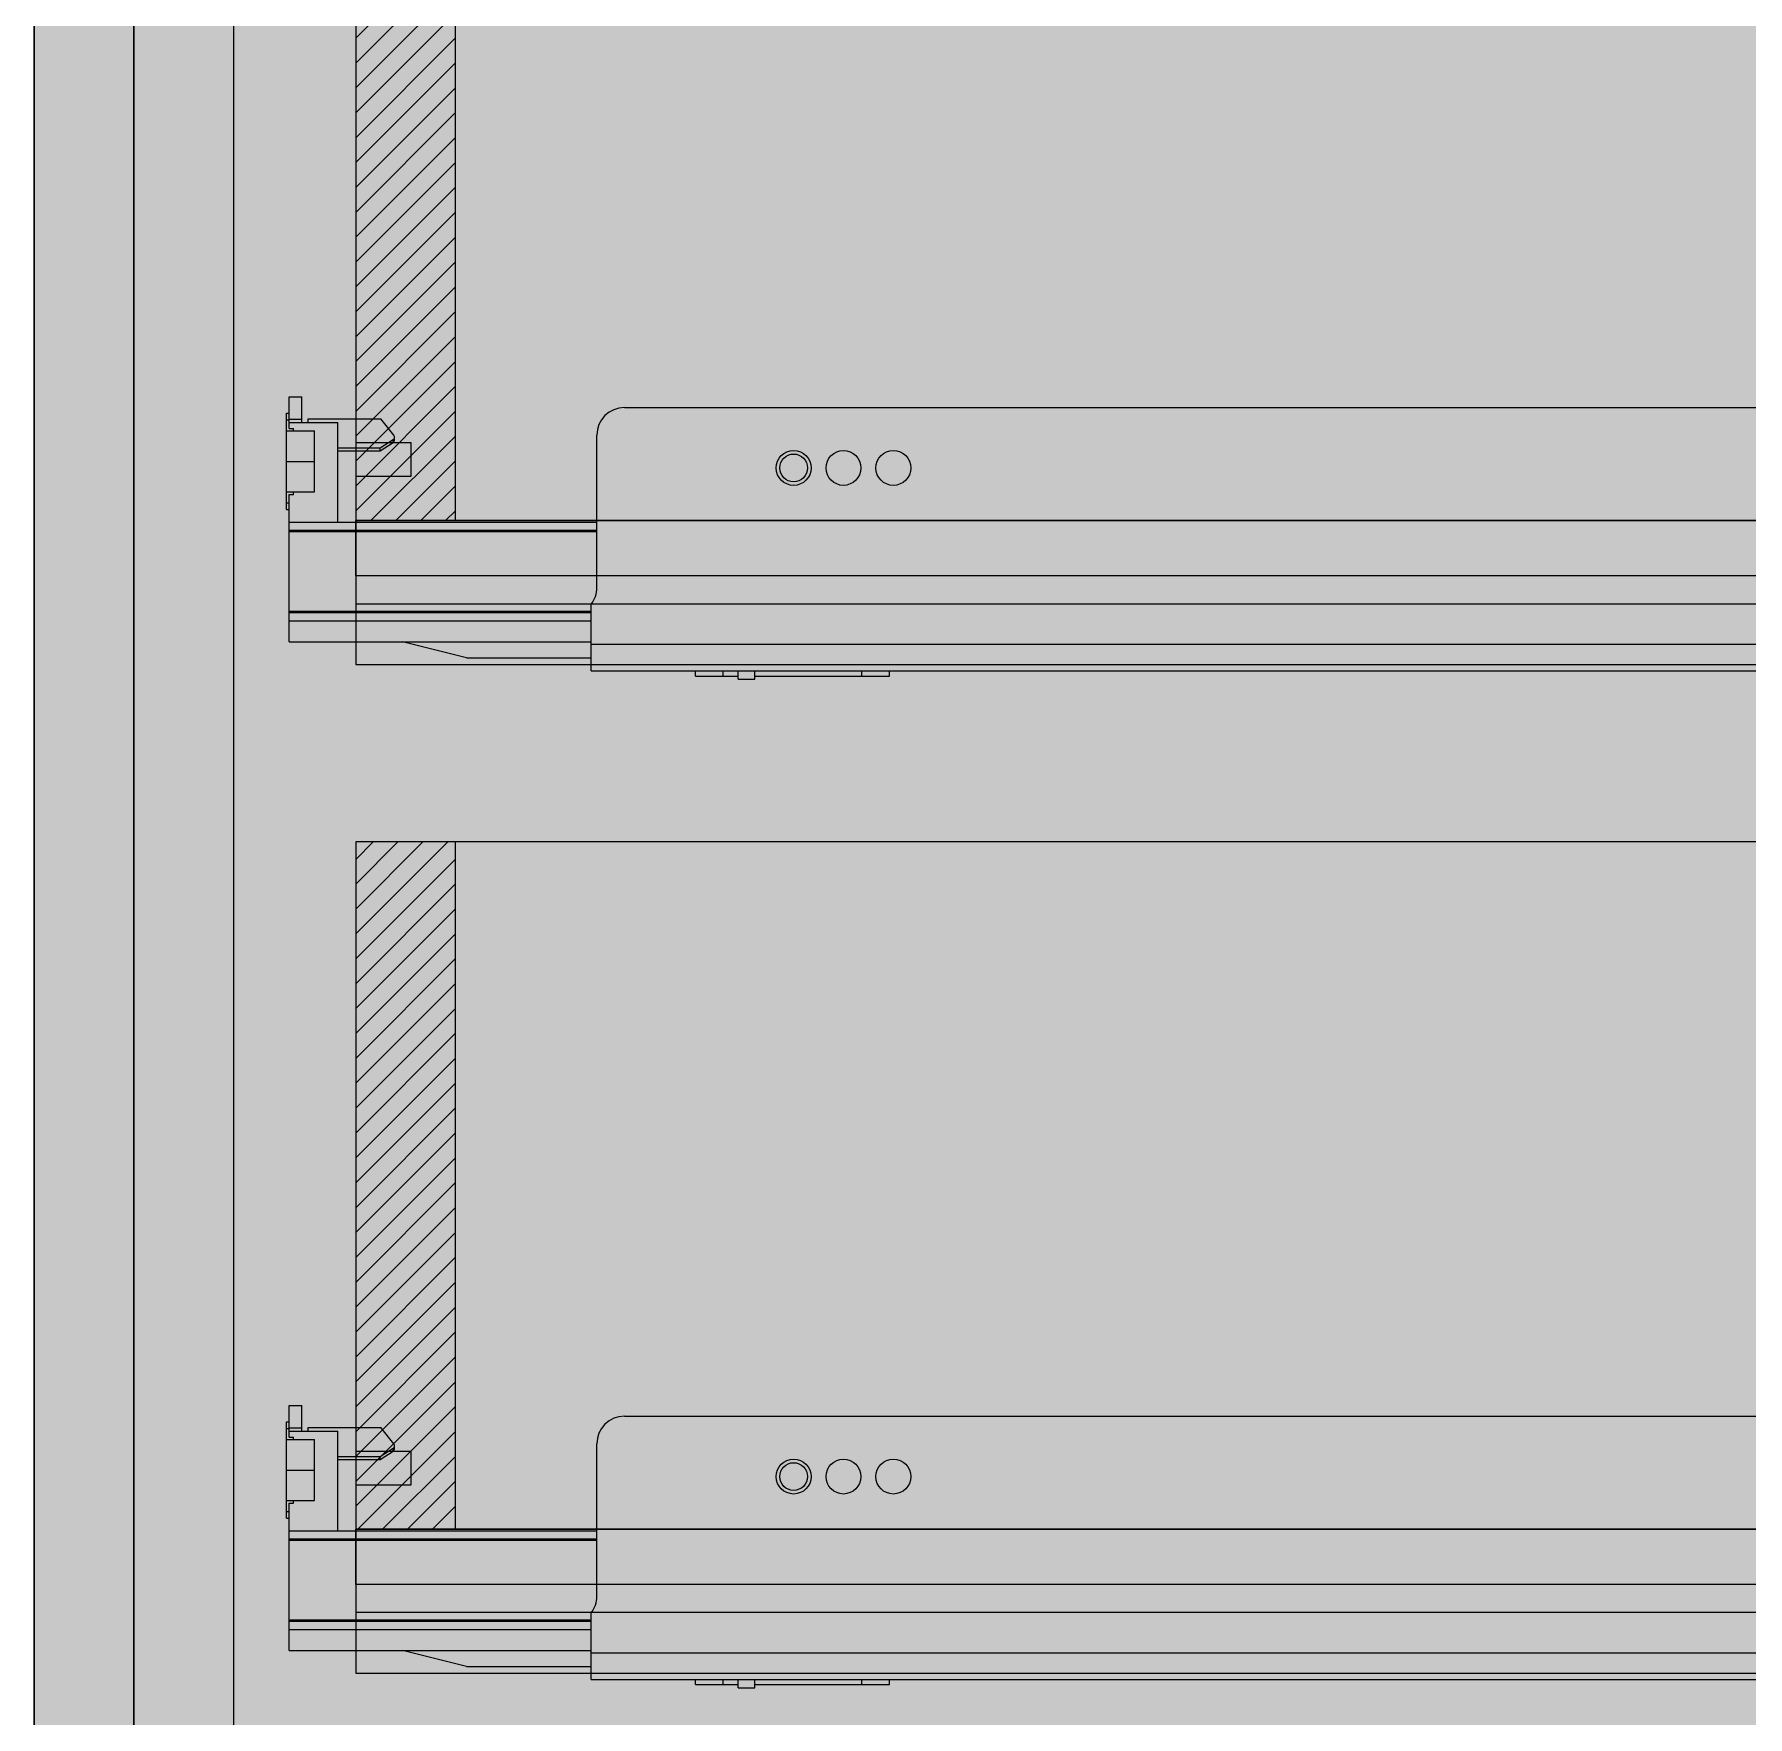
# Model space of a CAD drawing. Header units: millimetres. Extents: x 126 to 12547, y 1644 to 26714.
# Drawn here: x 8829.9 to 9139, y 3479.7 to 3783.3 of the extents above; entities that cross this region are included whole.
import ezdxf

# ---------------------------------------------------------------- set-up
doc = ezdxf.new("R2010")
doc.units = ezdxf.units.MM
for name, color, linetype, lineweight in [('F_ARREDI', 7, 'Continuous', 5), ('F_Guide', 1, 'Continuous', 9), ('F_MULTI laminato OPACO_retino', 1, 'Continuous', 5), ('F_MULTI tessuto', 151, 'Continuous', 5), ('F_MULTI_tessuto_retino', 8, 'Continuous', 5)]:
    doc.layers.add(name, color=color, linetype=linetype, lineweight=lineweight)
doc.layers.add('TRATTEGGI - Hatch', color=7, linetype='Continuous')

# ---------------------------------------------------------------- blocks, each defined once
blk = doc.blocks.new('CASSETTIERA INTERNA_armadi_sez._..........')
at = {"layer": 'F_MULTI laminato OPACO_retino'}
h = blk.add_hatch(color=9, dxfattribs=at)
h.dxf.hatch_style = 1
h.paths.add_polyline_path([(737308.41, 530376.8), (737838.41, 530376.8), (737838.41, 529835.8), (737308.41, 529835.8)])
at = {"layer": 'F_MULTI laminato OPACO_retino', "lineweight": 5, "true_color": 0x636466, "transparency": 33554687}
h = blk.add_hatch(dxfattribs=at)
h.set_pattern_fill('ANSI31', color=251)
h.paths.add_polyline_path([(737348.41, 530248.3), (737366.41, 530248.3), (737366.41, 530372.3), (737348.41, 530372.3)])
at = {"layer": 'F_MULTI laminato OPACO_retino', "transparency": 33554503}
h = blk.add_hatch(color=8, dxfattribs=at)
h.dxf.hatch_style = 1
h.paths.add_polyline_path([(737348.41, 530248.3), (737838.41, 530248.3), (737838.41, 530238.3), (737348.41, 530238.3)])
at = {"layer": 'F_MULTI laminato OPACO_retino', "true_color": 0x636466, "transparency": 33554503}
h = blk.add_hatch(dxfattribs=at)
h.set_pattern_fill('ANSI31', color=251)
h.paths.add_polyline_path([(737348.41, 530066.3), (737366.41, 530066.3), (737366.41, 530190.3), (737348.41, 530190.3)])
at = {"layer": 'TRATTEGGI - Hatch', "true_color": 0xc7c8ca}
h = blk.add_hatch(color=9, dxfattribs=at)
h.dxf.hatch_style = 1
h.paths.add_polyline_path([(737326.41, 530383.3), (737308.41, 530383.3), (737308.41, 529853.8), (737326.41, 529853.8)])
h = blk.add_hatch(color=9, dxfattribs=at)
h.dxf.hatch_style = 1
h.paths.add_polyline_path([(737348.41, 530248.3), (737366.41, 530248.3), (737366.41, 530372.3), (737348.41, 530372.3)])
h = blk.add_hatch(color=9, dxfattribs=at)
h.dxf.hatch_style = 1
h.paths.add_polyline_path([(737348.41, 530248.3), (737838.41, 530248.3), (737838.41, 530238.3), (737348.41, 530238.3)])
h = blk.add_hatch(color=9, dxfattribs=at)
h.dxf.hatch_style = 1
h.paths.add_polyline_path([(737348.41, 530066.3), (737366.41, 530066.3), (737366.41, 530190.3), (737348.41, 530190.3)])
h = blk.add_hatch(color=9, dxfattribs=at)
h.dxf.hatch_style = 1
h.paths.add_polyline_path([(737348.41, 530066.3), (737838.41, 530066.3), (737838.41, 530056.3), (737348.41, 530056.3)])
at = {"layer": 'F_Guide', "color": 8}
for p, q in [((737336.41, 530270.62), (737338.69, 530270.62)), ((737336.41, 530267.67), (737336.41, 530270.62)), ((737336.41, 530266.62), (737336.41, 530270.62)), ((737338.69, 530266), (737338.69, 530270.62)), ((737335.91, 530267.67), (737336.41, 530267.67)), ((737335.91, 530250.27), (737335.91, 530267.67)), ((737396.91, 530268.7), (737830.41, 530268.7)), ((737335.91, 530266.47), (737336.41, 530266.47)), ((737335.91, 530264.47), (737341, 530264.47)), ((737336.41, 530266.62), (737338.69, 530266.62)), ((737336.41, 530266), (737336.41, 530266.62)), ((737336.41, 530266), (737345.19, 530266)), ((737336.41, 530264.93), (737336.41, 530266)), ((737336.41, 530264.93), (737337.21, 530264.93)), ((737337.21, 530264.47), (737337.21, 530264.93)), ((737339.86, 530266.66), (737352.96, 530266.66)), ((737339.86, 530266), (737339.86, 530266.66)), ((737339.86, 530266.15), (737339.86, 530266.15)), ((737341, 530253.47), (737341, 530264.47)), ((737345.19, 530248.02), (737345.19, 530266)), ((737355.31, 530263.69), (737352.96, 530266.66)), ((737345.19, 530261.41), (737352.84, 530261.41)), ((737352.84, 530261.41), (737355.17, 530262.92)), ((737352.84, 530260.9), (737355.17, 530262.4)), ((737352.84, 530260.9), (737352.84, 530261.41)), ((737355.17, 530262.4), (737355.17, 530262.92)), ((737355.43, 530262.85), (737355.43, 530263.36)), ((737391.91, 530236.2), (737391.91, 530263.7)), ((737335.91, 530258.97), (737341, 530258.97)), ((737345.19, 530260.9), (737352.84, 530260.9)), ((737335.91, 530253.47), (737341, 530253.47)), ((737336.41, 530253.01), (737337.21, 530253.01)), ((737336.41, 530226.42), (737336.41, 530253.01)), ((737337.21, 530253.01), (737337.21, 530253.47)), ((737335.91, 530251.48), (737336.41, 530251.48)), ((737335.91, 530250.27), (737336.41, 530250.27)), ((737336.41, 530248.02), (737391.91, 530248.02)), ((737336.41, 530246.54), (737391.91, 530246.54)), ((737336.41, 530246.32), (737391.91, 530246.32)), ((737390.91, 530221.2), (737390.91, 530233.2)), ((737336.41, 530231.92), (737390.91, 530231.92)), ((737336.41, 530231.71), (737390.91, 530231.71)), ((737336.41, 530230.22), (737390.91, 530230.22)), ((737348.41, 530230.22), (737348.41, 530230.22)), ((737348.41, 530230.22), (737348.41, 530230.22)), ((737336.41, 530228.12), (737336.41, 530228.12)), ((737336.41, 530226.42), (737390.91, 530226.42)), ((737368.41, 530223.53), (737356.83, 530226.42)), ((737390.91, 530226), (737836.41, 530226)), ((737368.41, 530223.53), (737390.91, 530223.53)), ((737368.41, 530223.53), (737368.41, 530223.53)), ((737373.91, 530223.53), (737373.91, 530223.53)), ((737390.91, 530223), (737390.91, 530223)), ((737390.91, 530221.2), (737836.41, 530221.2)), ((737409.71, 530220.25), (737409.71, 530221.2)), ((737414.71, 530220.25), (737414.71, 530221.2)), ((737417.41, 530219.7), (737417.41, 530221.2)), ((737420.41, 530219.7), (737420.41, 530221.2)), ((737439.71, 530220.25), (737439.71, 530221.2)), ((737444.71, 530220.25), (737444.71, 530221.2)), ((737409.71, 530220.25), (737417.41, 530220.25)), ((737417.41, 530219.7), (737418.91, 530219.7)), ((737417.41, 530219.7), (737418.91, 530219.7)), ((737418.91, 530219.7), (737420.41, 530219.7)), ((737418.91, 530219.7), (737420.41, 530219.7)), ((737420.41, 530220.25), (737434.96, 530220.25)), ((737420.41, 530220.25), (737439.71, 530220.25)), ((737434.96, 530220.25), (737444.71, 530220.25)), ((737439.71, 530220.25), (737444.71, 530220.25)), ((737336.41, 530088.62), (737338.69, 530088.62)), ((737336.41, 530085.67), (737336.41, 530088.62)), ((737336.41, 530084.62), (737336.41, 530088.62)), ((737338.69, 530084), (737338.69, 530088.62)), ((737335.91, 530085.67), (737336.41, 530085.67)), ((737335.91, 530068.27), (737335.91, 530085.67)), ((737396.91, 530086.7), (737830.41, 530086.7)), ((737335.91, 530084.47), (737336.41, 530084.47)), ((737335.91, 530082.47), (737341, 530082.47)), ((737336.41, 530084.62), (737338.69, 530084.62)), ((737336.41, 530084), (737336.41, 530084.62)), ((737336.41, 530084), (737345.19, 530084)), ((737336.41, 530082.93), (737336.41, 530084)), ((737336.41, 530082.93), (737337.21, 530082.93)), ((737337.21, 530082.47), (737337.21, 530082.93)), ((737339.86, 530084.66), (737352.96, 530084.66)), ((737339.86, 530084), (737339.86, 530084.66)), ((737339.86, 530084.15), (737339.86, 530084.15)), ((737341, 530071.47), (737341, 530082.47)), ((737345.19, 530066.02), (737345.19, 530084)), ((737355.31, 530081.69), (737352.96, 530084.66)), ((737391.91, 530054.2), (737391.91, 530081.7)), ((737345.19, 530079.41), (737352.84, 530079.41)), ((737345.19, 530078.9), (737352.84, 530078.9)), ((737352.84, 530079.41), (737355.17, 530080.92)), ((737352.84, 530078.9), (737355.17, 530080.4)), ((737352.84, 530078.9), (737352.84, 530079.41)), ((737355.17, 530080.4), (737355.17, 530080.92)), ((737355.43, 530080.85), (737355.43, 530081.36)), ((737335.91, 530076.97), (737341, 530076.97)), ((737335.91, 530071.47), (737341, 530071.47)), ((737335.91, 530069.48), (737336.41, 530069.48)), ((737336.41, 530071.01), (737337.21, 530071.01)), ((737336.41, 530044.42), (737336.41, 530071.01)), ((737337.21, 530071.01), (737337.21, 530071.47)), ((737335.91, 530068.27), (737336.41, 530068.27)), ((737336.41, 530066.02), (737391.91, 530066.02)), ((737336.41, 530064.54), (737391.91, 530064.54)), ((737336.41, 530064.32), (737391.91, 530064.32)), ((737390.91, 530039.2), (737390.91, 530051.2)), ((737336.41, 530049.92), (737390.91, 530049.92)), ((737336.41, 530049.71), (737390.91, 530049.71)), ((737336.41, 530048.22), (737390.91, 530048.22)), ((737348.41, 530048.22), (737348.41, 530048.22)), ((737348.41, 530048.22), (737348.41, 530048.22)), ((737336.41, 530046.12), (737336.41, 530046.12)), ((737336.41, 530044.42), (737390.91, 530044.42)), ((737368.41, 530041.53), (737356.83, 530044.42)), ((737368.41, 530041.53), (737390.91, 530041.53)), ((737368.41, 530041.53), (737368.41, 530041.53)), ((737373.91, 530041.53), (737373.91, 530041.53)), ((737390.91, 530044), (737836.41, 530044)), ((737390.91, 530041), (737390.91, 530041)), ((737390.91, 530039.2), (737836.41, 530039.2)), ((737409.71, 530038.25), (737409.71, 530039.2)), ((737414.71, 530038.25), (737414.71, 530039.2)), ((737417.41, 530037.7), (737417.41, 530039.2)), ((737420.41, 530037.7), (737420.41, 530039.2)), ((737439.71, 530038.25), (737439.71, 530039.2)), ((737444.71, 530038.25), (737444.71, 530039.2)), ((737409.71, 530038.25), (737417.41, 530038.25)), ((737417.41, 530037.7), (737418.91, 530037.7)), ((737417.41, 530037.7), (737418.91, 530037.7)), ((737418.91, 530037.7), (737420.41, 530037.7)), ((737418.91, 530037.7), (737420.41, 530037.7)), ((737420.41, 530038.25), (737434.96, 530038.25)), ((737420.41, 530038.25), (737439.71, 530038.25)), ((737434.96, 530038.25), (737444.71, 530038.25)), ((737439.71, 530038.25), (737444.71, 530038.25))]:
    blk.add_line(p, q, dxfattribs=at)
at = {"layer": 'F_Guide'}
for p, q in [((737348.41, 530262.3), (737348.41, 530256.3)), ((737358.41, 530262.3), (737348.41, 530262.3)), ((737348.41, 530262.3), (737348.41, 530256.3)), ((737358.41, 530262.3), (737348.41, 530262.3)), ((737358.41, 530256.3), (737358.41, 530262.3)), ((737358.41, 530256.3), (737358.41, 530262.3)), ((737348.41, 530256.3), (737358.41, 530256.3)), ((737348.41, 530256.3), (737358.41, 530256.3)), ((737838.41, 530248.3), (737348.41, 530248.3)), ((737348.41, 530248.3), (737348.41, 530233.3)), ((737838.41, 530248.3), (737348.41, 530248.3)), ((737348.41, 530248.3), (737348.41, 530233.3)), ((737348.41, 530233.3), (737838.41, 530233.3)), ((737348.41, 530233.3), (737838.41, 530233.3)), ((737348.41, 530080.3), (737348.41, 530074.3)), ((737358.41, 530080.3), (737348.41, 530080.3)), ((737348.41, 530080.3), (737348.41, 530074.3)), ((737358.41, 530080.3), (737348.41, 530080.3)), ((737358.41, 530074.3), (737358.41, 530080.3)), ((737358.41, 530074.3), (737358.41, 530080.3)), ((737348.41, 530074.3), (737358.41, 530074.3)), ((737348.41, 530074.3), (737358.41, 530074.3)), ((737838.41, 530066.3), (737348.41, 530066.3)), ((737348.41, 530066.3), (737348.41, 530051.3)), ((737838.41, 530066.3), (737348.41, 530066.3)), ((737348.41, 530066.3), (737348.41, 530051.3)), ((737348.41, 530051.3), (737838.41, 530051.3)), ((737348.41, 530051.3), (737838.41, 530051.3))]:
    blk.add_line(p, q, dxfattribs=at)
at = {"layer": 'F_Guide', "color": 8}
for centre in [(737427.41, 530257.8), (737436.41, 530257.8), (737445.41, 530257.8), (737427.41, 530075.8), (737436.41, 530075.8), (737445.41, 530075.8)]:
    blk.add_circle(centre, 3.15, dxfattribs=at)
at = {"layer": 'F_Guide'}
for centre in [(737427.41, 530257.8), (737427.41, 530257.8), (737427.41, 530075.8), (737427.41, 530075.8)]:
    blk.add_circle(centre, 2.5, dxfattribs=at)
at = {"layer": 'F_Guide', "color": 8}
for centre, start, end in [((737396.91, 530263.7), 90, 180), ((737386.91, 530236.2), 323.1301, 0), ((737396.91, 530081.7), 90, 180), ((737386.91, 530054.2), 323.1301, 0)]:
    blk.add_arc(centre, 5, start, end, dxfattribs=at)
for centre, end_param in [((737354.82, 530263.36), 6.904626), ((737354.82, 530262.85), 6.283185), ((737354.82, 530081.36), 6.904626), ((737354.82, 530080.85), 6.283185)]:
    blk.add_ellipse(centre, major_axis=(0.609, 0), ratio=0.904082, start_param=5.330284, end_param=end_param, dxfattribs=at)
at = {"layer": 'F_MULTI tessuto'}
for points in [[(737326.41, 530383.3), (737308.41, 530383.3), (737308.41, 529853.8), (737326.41, 529853.8)], [(737308.41, 530376.8), (737838.41, 530376.8), (737838.41, 529835.8), (737308.41, 529835.8)], [(737838.41, 530372.3), (737348.41, 530372.3), (737348.41, 530222.3), (737838.41, 530222.3)], [(737348.41, 530248.3), (737366.41, 530248.3), (737366.41, 530372.3), (737348.41, 530372.3)], [(737348.41, 530248.3), (737838.41, 530248.3), (737838.41, 530238.3), (737348.41, 530238.3)], [(737838.41, 530190.3), (737348.41, 530190.3), (737348.41, 530040.3), (737838.41, 530040.3)], [(737348.41, 530066.3), (737366.41, 530066.3), (737366.41, 530190.3), (737348.41, 530190.3)], [(737348.41, 530066.3), (737838.41, 530066.3), (737838.41, 530056.3), (737348.41, 530056.3)]]:
    blk.add_lwpolyline(points, close=True, dxfattribs=at)
blk = doc.blocks.new('ARMADIO_camera master_sez._2')
at = {"layer": 'F_MULTI_tessuto_retino', "true_color": 0x939598}
h = blk.add_hatch(color=252, dxfattribs=at)
h.dxf.hatch_style = 1
h.paths.add_polyline_path([(737273.41, 529835.8), (737853.41, 529835.8), (737853.41, 531875.8), (737273.41, 531875.8)])
at = {"layer": 'F_MULTI_tessuto_retino'}
h = blk.add_hatch(color=9, dxfattribs=at)
h.dxf.hatch_style = 1
h.paths.add_polyline_path([(737291.41, 529843.8), (737273.41, 529843.8), (737273.41, 531867.8), (737291.41, 531867.8)])
at = {"layer": 'F_MULTI tessuto'}
for points in [[(737273.41, 529835.8), (737853.41, 529835.8), (737853.41, 531875.8), (737273.41, 531875.8)], [(737291.41, 529843.8), (737273.41, 529843.8), (737273.41, 531867.8), (737291.41, 531867.8)]]:
    blk.add_lwpolyline(points, close=True, dxfattribs=at)
at = {"layer": 'F_ARREDI', "lineweight": 5}
blk.add_blockref('CASSETTIERA INTERNA_armadi_sez._..........', (-17, 18), dxfattribs=at)

msp = doc.modelspace()

# ---------------------------------------------------------------- block references
at = {"layer": 'F_ARREDI', "color": 2, "lineweight": 5}
msp.add_blockref('ARMADIO_camera master_sez._2', (-728443.55, -526570.76), dxfattribs=at)

doc.saveas('drawing.dxf')
